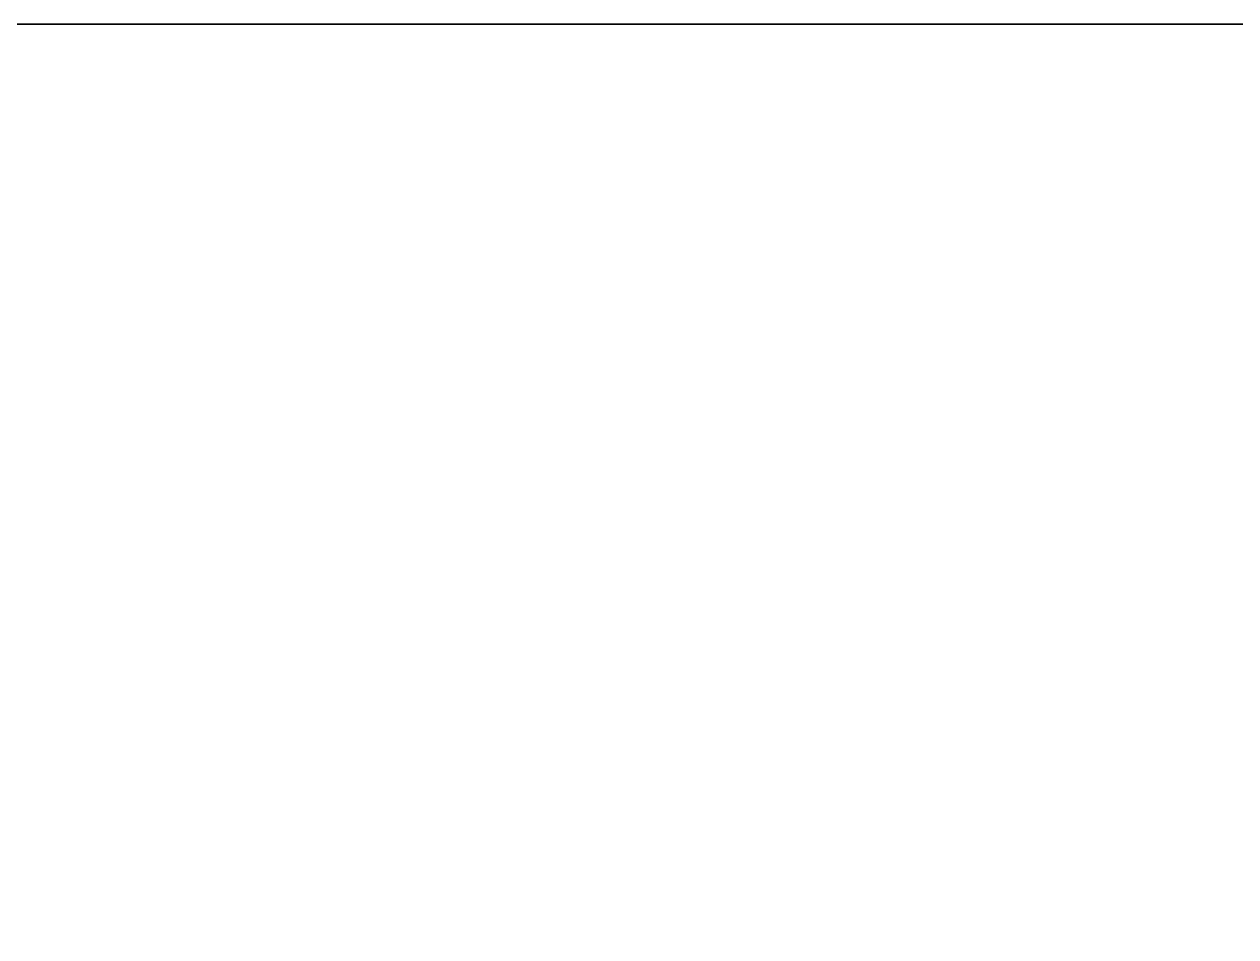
# Model space of a CAD drawing. Header units: millimetres. Extents: x 0 to 1975, y 0 to 1358.
# Drawn here: x 978.3 to 1264.2, y 1142.1 to 1357.5 of the extents above; entities that cross this region are included whole.
import ezdxf
from ezdxf.enums import TextEntityAlignment as Align

# ---------------------------------------------------------------- set-up
doc = ezdxf.new("R2010")
doc.units = ezdxf.units.MM
for name, color, linetype, lineweight in [('EPLAN201', 73, 'Continuous', 9), ('EPLAN451', 73, 'Continuous', 9), ('EPLAN452', 73, 'Continuous', 9)]:
    doc.layers.add(name, color=color, linetype=linetype, lineweight=lineweight)
doc.styles.add('Tahoma', font='')
doc.styles.get('Tahoma').set_extended_font_data('Tahoma')

# ---------------------------------------------------------------- blocks, each defined once
blk = doc.blocks.new('EPLFRAME')
at = {"layer": 'EPLAN201', "linetype": 'Continuous', "lineweight": 35, "ltscale": 4}
blk.add_lwpolyline([(0, 0), (1975, 0), (1975, 1357.5), (0, 1357.5)], close=True, dxfattribs=at)
blk.add_lwpolyline([(0, 0), (1975, 0), (1975, 1357.5), (0, 1357.5)], close=True, dxfattribs=at)
at = {"layer": 'EPLAN451', "color": 73, "style": 'Tahoma'}
for tag, p, height in [('14_10000', (1765, 76.5), 11.29), ('14_10011', (590, 57.5), 15.8), ('14_10021', (1850, 54), 8.13), ('14_3010', (1750, 34), 8.13)]:
    blk.add_attdef(tag, p, '', height=height, dxfattribs=at)
for tag, height, p in [('14_10015', 15.8, (281.25, 60)), ('14_10016', 11.29, (281.25, 35)), ('14_10017', 11.29, (281.25, 10))]:
    blk.add_attdef(tag, text='', height=height, dxfattribs=at).set_placement(p, align=Align.CENTER)
at = {"layer": 'EPLAN452', "color": 73, "style": 'Tahoma'}
for tag, p, height in [('4_11011', (1160, 57.5), 15.8), ('4_11020', (1750, 54), 8.13), ('4_11024', (1850, 35), 8.13), ('4_11042', (1750, 7.5), 11.29), ('4_11043', (1874.83, 8), 11.29)]:
    blk.add_attdef(tag, p, '', height=height, dxfattribs=at)

msp = doc.modelspace()

# ---------------------------------------------------------------- block references
msp.add_blockref('EPLFRAME', (0, 0))

doc.saveas('drawing.dxf')
